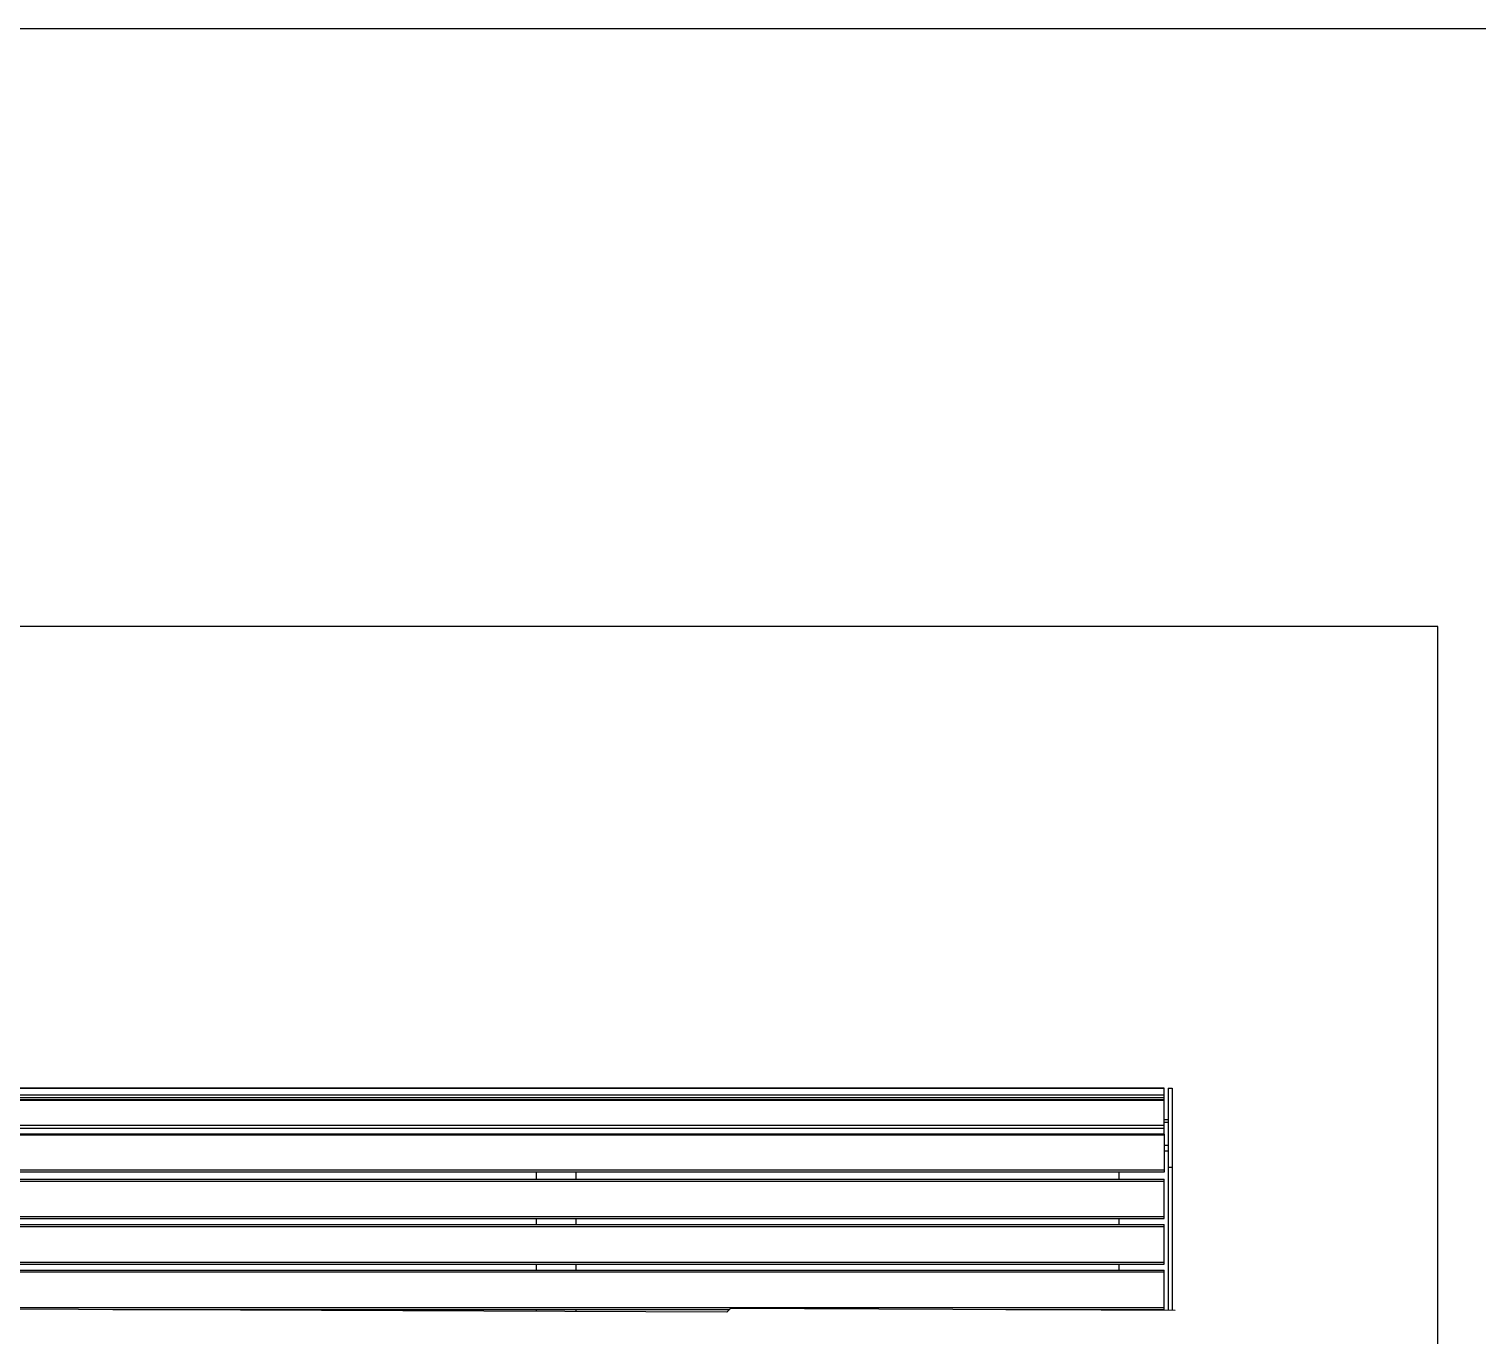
# Model space of a CAD drawing. Header units: millimetres. Extents: x 11004 to 16944, y 3285 to 7490.
# Drawn here: x 14019 to 15484, y 6169 to 7490 of the extents above; entities that cross this region are included whole.
import ezdxf

# ---------------------------------------------------------------- set-up
doc = ezdxf.new("R2010")
doc.units = ezdxf.units.MM
doc.header["$LTSCALE"] = 0.3
doc.layers.add('Nekreslit', color=6, linetype='Continuous', plot=False)

msp = doc.modelspace()

# ---------------------------------------------------------------- linework, layer by layer
for p, q in [((15167.4, 6418.6), (13383.4, 6418.6)), ((13383.4, 6418.6), (15167.4, 6418.6)), ((15167.4, 6411.6), (15167.4, 6418.6)), ((15167.4, 6418.6), (15167.4, 6418.6)), ((15171.4, 6418.6), (15175.4, 6418.6)), ((15171.4, 6418.6), (15171.4, 6338.6)), ((15175.4, 6418.6), (15175.4, 6338.6)), ((13383.4, 6411.6), (15167.4, 6411.6)), ((13383.4, 6408.9), (15167.4, 6408.9)), ((15167.4, 6406.6), (13383.4, 6406.6)), ((13383.4, 6406.3), (15167.4, 6406.3)), ((15167.4, 6408.9), (15167.4, 6411.6)), ((15167.4, 6406.6), (15167.4, 6408.9)), ((15167.4, 6406.3), (15167.4, 6406.6)), ((15167.4, 6380.9), (15167.4, 6406.3)), ((15167.4, 6386.6), (15171.4, 6386.6)), ((13383.4, 6380.9), (15167.4, 6380.9)), ((13383.4, 6378.1), (15167.4, 6378.1)), ((15167.4, 6372), (13383.4, 6372)), ((15167.4, 6384.2), (15171.4, 6384.2)), ((15167.4, 6378.1), (15167.4, 6380.9)), ((15167.4, 6372), (15167.4, 6378.1)), ((15167.4, 6372), (15167.4, 6370.8)), ((15167.4, 6370.8), (13383.4, 6370.8)), ((15167.4, 6370.8), (15167.4, 6335.4)), ((15167.4, 6360.8), (15171.4, 6360.8)), ((15167.4, 6355.2), (15171.4, 6355.2)), ((15167.4, 6335.4), (13383.4, 6335.4)), ((15167.4, 6333.5), (13383.4, 6333.5)), ((14532.4, 6326.5), (14532.4, 6333.5)), ((14572.4, 6333.5), (14572.4, 6326.5)), ((15121.4, 6333.5), (15121.4, 6326.5)), ((15167.4, 6335.4), (15167.4, 6333.5)), ((15171.4, 6338.6), (15171.4, 6193.7)), ((15171.4, 6338.6), (15175.4, 6338.6)), ((15175.4, 6338.6), (15175.4, 6193.7)), ((13383.4, 6326.5), (15167.4, 6326.5)), ((13383.4, 6324.5), (15167.4, 6324.5)), ((15167.4, 6324.5), (15167.4, 6326.5)), ((15167.4, 6288.5), (15167.4, 6324.5)), ((13383.4, 6288.5), (15167.4, 6288.5)), ((13383.4, 6286.5), (15167.4, 6286.5)), ((14532.4, 6280.5), (14532.4, 6286.5)), ((14572.4, 6286.5), (14572.4, 6280.5)), ((15121.4, 6286.5), (15121.4, 6280.5)), ((15167.4, 6286.5), (15167.4, 6288.5)), ((13383.4, 6280.5), (15167.4, 6280.5)), ((13383.4, 6278.5), (15167.4, 6278.5)), ((15167.4, 6278.5), (15167.4, 6280.5)), ((15167.4, 6242.5), (15167.4, 6278.5)), ((13383.4, 6242.5), (15167.4, 6242.5)), ((13383.4, 6240.5), (15167.4, 6240.5)), ((14532.4, 6234.5), (14532.4, 6240.5)), ((14572.4, 6240.5), (14572.4, 6234.5)), ((15121.4, 6240.5), (15121.4, 6234.5)), ((15167.4, 6240.5), (15167.4, 6242.5)), ((13383.4, 6234.5), (15167.4, 6234.5)), ((13383.4, 6232.5), (15167.4, 6232.5)), ((15167.4, 6232.5), (15167.4, 6234.5)), ((15167.4, 6196.5), (15167.4, 6232.5)), ((13383.4, 6196.5), (15167.4, 6196.5)), ((15167.4, 6194.5), (15167.4, 6196.5)), ((14724.9, 6191.7), (13825.9, 6195.7)), ((14104.1, 6194.5), (14727.7, 6194.5)), ((14532.4, 6192.6), (14532.4, 6194.5)), ((14572.4, 6194.5), (14572.4, 6192.4)), ((14728.9, 6195.7), (14724.9, 6191.7)), ((15178.4, 6193.7), (14728.9, 6195.7)), ((15007.1, 6194.5), (15167.4, 6194.5)), ((15121.4, 6194.5), (15121.4, 6194))]:
    msp.add_line(p, q)
at = {"layer": 'Nekreslit'}
for points in [[(11004.4, 3289.9), (16944.4, 3289.9), (16944.4, 7489.9), (11004.4, 7489.9)], [(11404.4, 3285.3), (15444.4, 3285.3), (15444.4, 6885.3), (11404.4, 6885.3)]]:
    msp.add_lwpolyline(points, close=True, dxfattribs=at)

doc.saveas('drawing.dxf')
